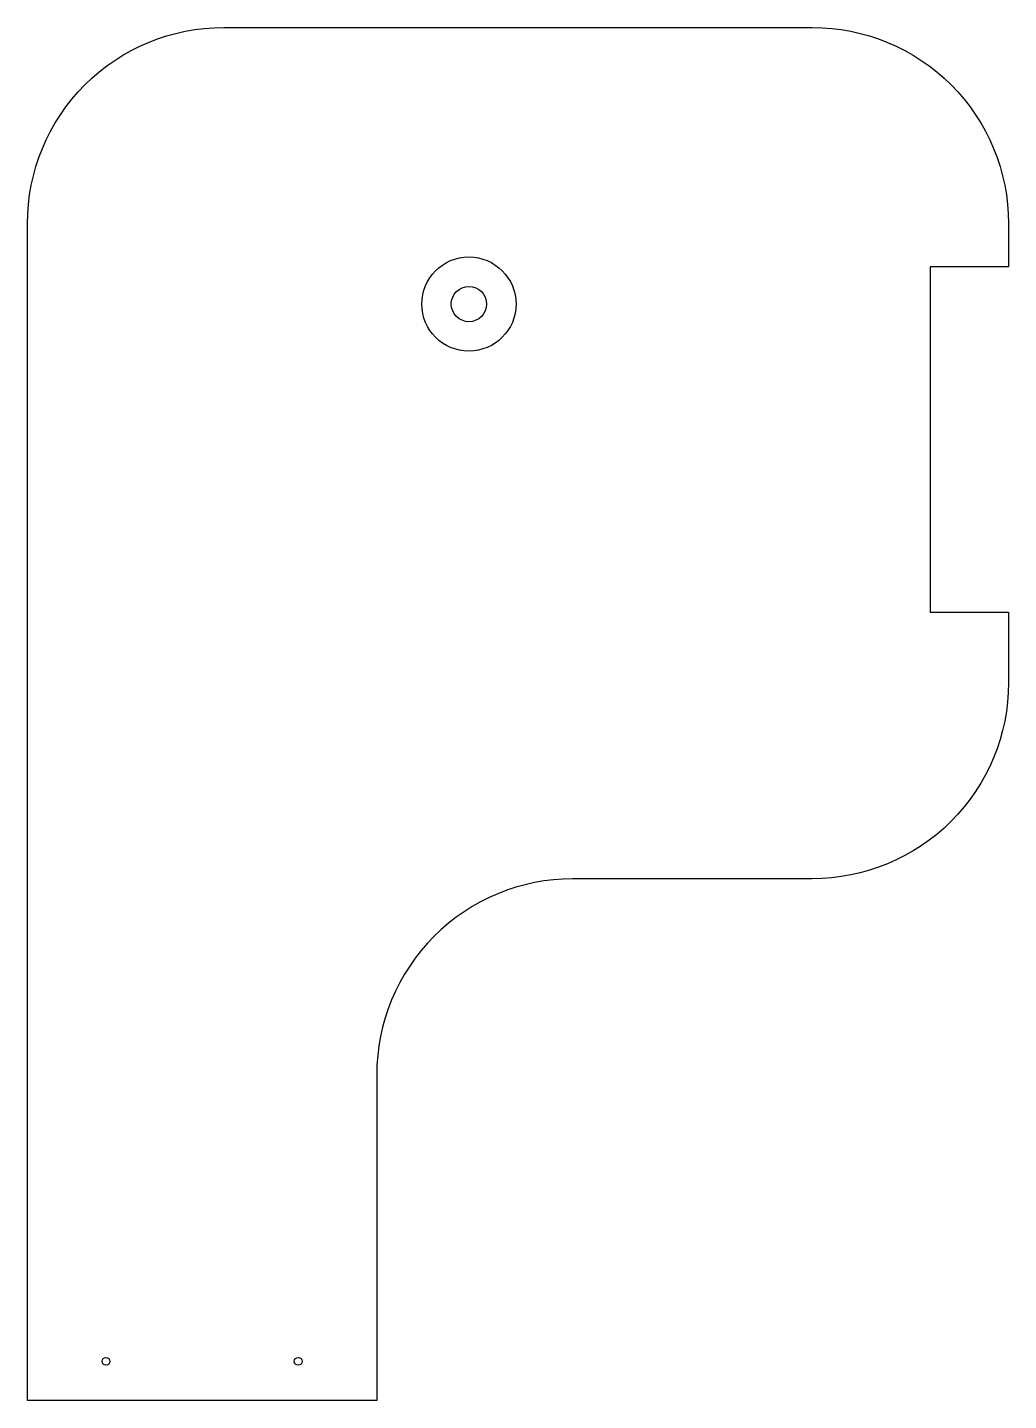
# Model space of a CAD drawing. Header units: millimetres. Extents: x -160 to 90, y 0 to 350.
import ezdxf

# ---------------------------------------------------------------- set-up
doc = ezdxf.new("R2010")
doc.units = ezdxf.units.MM
doc.header["$MEASUREMENT"] = 0
for name, color, linetype in [('Engraving', 2, 'Continuous'), ('In_cut', 3, 'Continuous'), ('Out_cut', 1, 'Continuous'), ('Poc_In_7mm', 4, 'Continuous')]:
    doc.layers.add(name, color=color, linetype=linetype)

msp = doc.modelspace()

# ---------------------------------------------------------------- linework, layer by layer
at = {"layer": 'Engraving'}
for centre in [(-140, 10), (-91, 10)]:
    msp.add_circle(centre, 1, dxfattribs=at)
at = {"layer": 'In_cut'}
msp.add_circle((-47.5, 279.5), 4.5, dxfattribs=at)
at = {"layer": 'Out_cut'}
msp.add_lwpolyline([(70, 201), (90, 201), (90, 183, -0.414214), (40, 133), (-21, 133, 0.414214), (-71, 83), (-71, 0), (-160, 0), (-160, 300, -0.414214), (-110, 350), (40, 350, -0.414214), (90, 300), (90, 289), (70, 289)], format="xyb", close=True, dxfattribs=at)
at = {"layer": 'Poc_In_7mm'}
msp.add_circle((-47.5, 279.5), 12, dxfattribs=at)

doc.saveas('drawing.dxf')
